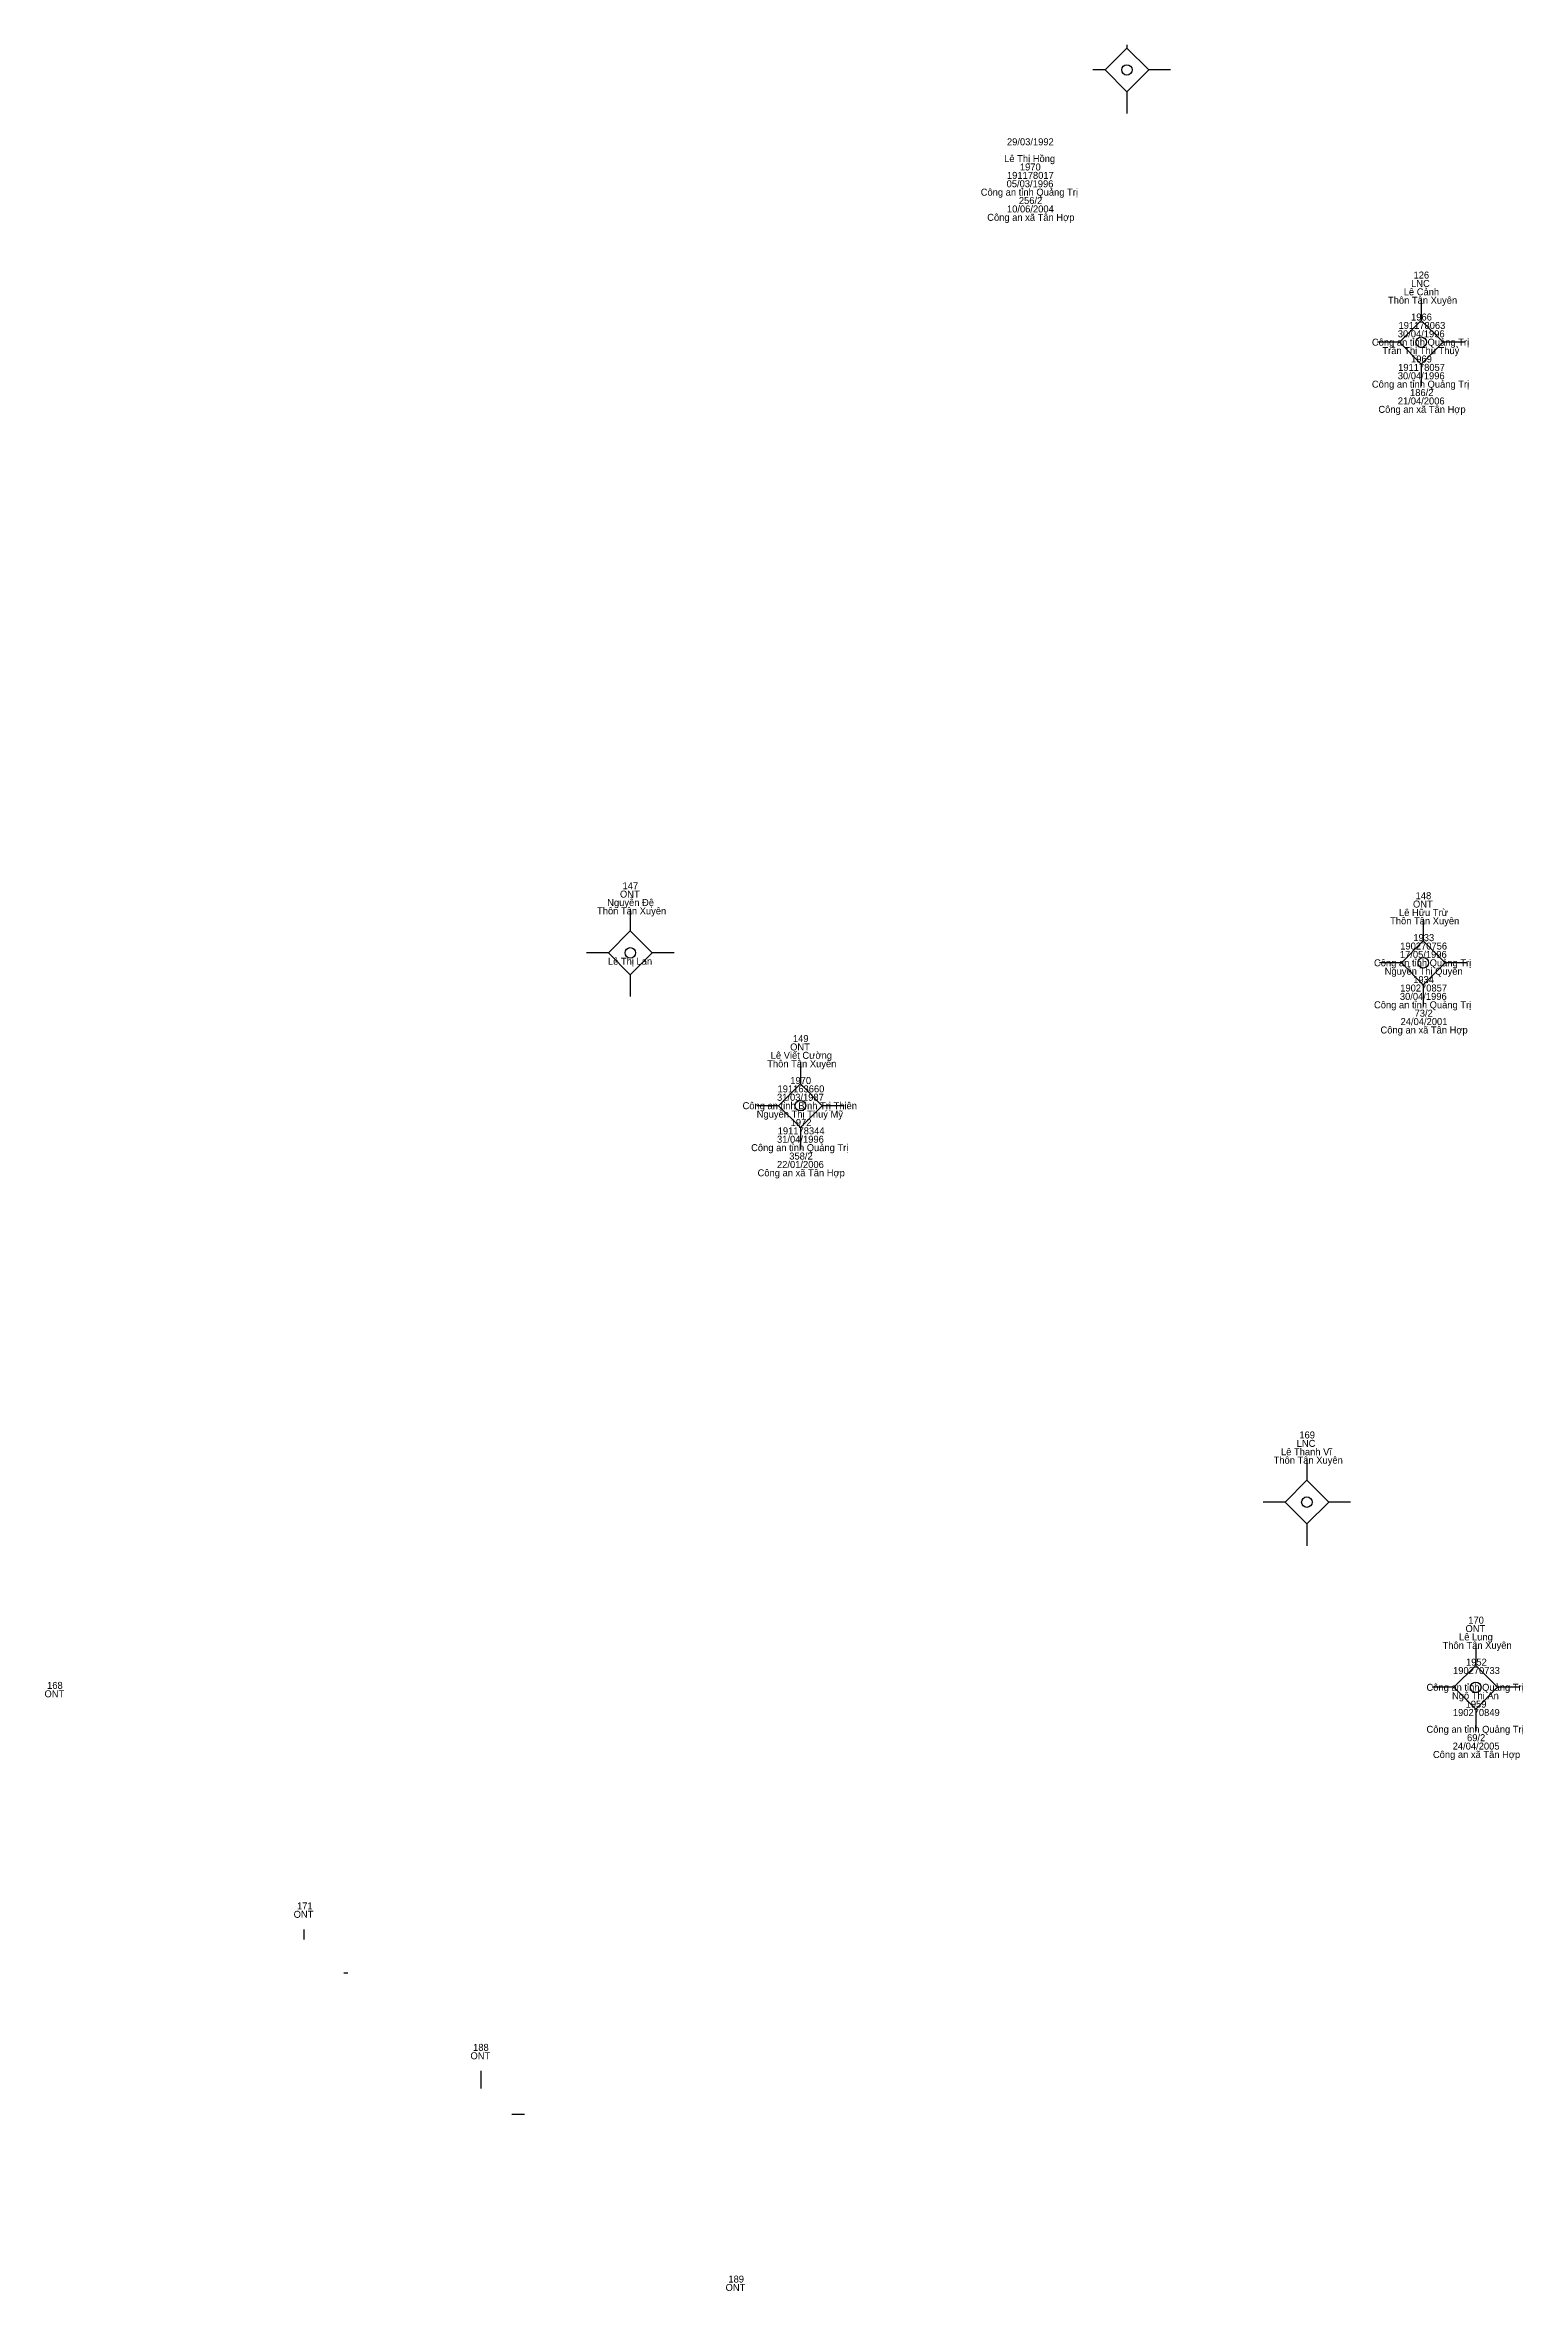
# Model space of a CAD drawing. Extents: x 542624 to 552003, y 1835779 to 1840798.
# Drawn here: x 551918.3 to 552002.8, y 1840669.7 to 1840798.2 of the extents above.
import ezdxf

# ---------------------------------------------------------------- set-up
doc = ezdxf.new("R2010")
doc.units = 0
doc.layers.add('Level 11', color=7, linetype='Continuous')
doc.layers.add('Level 15', color=7, linetype='Continuous')

msp = doc.modelspace()

# ---------------------------------------------------------------- linework, layer by layer
at = {"layer": 'Level 11'}
for p, q in [((551980.13, 1840798), (551978.88, 1840796.75)), ((551980.13, 1840798.18), (551980.13, 1840798)), ((551981.38, 1840796.75), (551980.13, 1840798)), ((551978.88, 1840796.75), (551978.18, 1840796.75)), ((551978.88, 1840796.75), (551980.13, 1840795.5)), ((551980.13, 1840795.5), (551981.38, 1840796.75)), ((551982.63, 1840796.75), (551981.38, 1840796.75)), ((551980.13, 1840795.5), (551980.13, 1840794.25)), ((551996.96, 1840783.68), (551996.96, 1840782.43)), ((551996.96, 1840782.43), (551995.71, 1840781.18)), ((551998.21, 1840781.18), (551996.96, 1840782.43)), ((551995.71, 1840781.18), (551994.46, 1840781.18)), ((551995.71, 1840781.18), (551996.96, 1840779.93)), ((551996.96, 1840779.93), (551998.21, 1840781.18)), ((551999.46, 1840781.18), (551998.21, 1840781.18)), ((551996.96, 1840779.93), (551996.96, 1840778.68)), ((551951.73, 1840748.76), (551951.73, 1840747.51)), ((551951.73, 1840747.51), (551950.48, 1840746.26)), ((551952.98, 1840746.26), (551951.73, 1840747.51)), ((551997.08, 1840748.19), (551997.08, 1840746.94)), ((551950.48, 1840746.26), (551949.23, 1840746.26)), ((551950.48, 1840746.26), (551951.73, 1840745.01)), ((551951.73, 1840745.01), (551952.98, 1840746.26)), ((551954.23, 1840746.26), (551952.98, 1840746.26)), ((551997.08, 1840746.94), (551995.83, 1840745.69)), ((551998.33, 1840745.69), (551997.08, 1840746.94)), ((551951.73, 1840745.01), (551951.73, 1840743.76)), ((551995.83, 1840745.69), (551994.58, 1840745.69)), ((551995.83, 1840745.69), (551997.08, 1840744.44)), ((551997.08, 1840744.44), (551998.33, 1840745.69)), ((551999.58, 1840745.69), (551998.33, 1840745.69)), ((551997.08, 1840744.44), (551997.08, 1840743.19)), ((551961.46, 1840740.02), (551961.46, 1840738.77)), ((551961.46, 1840738.77), (551960.21, 1840737.52)), ((551962.71, 1840737.52), (551961.46, 1840738.77)), ((551960.21, 1840737.52), (551958.96, 1840737.52)), ((551960.21, 1840737.52), (551961.46, 1840736.27)), ((551961.46, 1840736.27), (551962.71, 1840737.52)), ((551963.96, 1840737.52), (551962.71, 1840737.52)), ((551961.46, 1840736.27), (551961.46, 1840735.02)), ((551990.42, 1840717.35), (551990.42, 1840716.1)), ((551990.42, 1840716.1), (551989.17, 1840714.85)), ((551991.67, 1840714.85), (551990.42, 1840716.1)), ((551989.17, 1840714.85), (551987.92, 1840714.85)), ((551989.17, 1840714.85), (551990.42, 1840713.6)), ((551990.42, 1840713.6), (551991.67, 1840714.85)), ((551992.92, 1840714.85), (551991.67, 1840714.85)), ((551990.42, 1840713.6), (551990.42, 1840712.35)), ((552000.08, 1840706.76), (552000.08, 1840705.51)), ((552000.08, 1840705.51), (551998.83, 1840704.26)), ((552001.33, 1840704.26), (552000.08, 1840705.51)), ((551998.83, 1840704.26), (551997.58, 1840704.26)), ((551998.83, 1840704.26), (552000.08, 1840703.01)), ((552000.08, 1840703.01), (552001.33, 1840704.26)), ((552002.58, 1840704.26), (552001.33, 1840704.26)), ((552000.08, 1840703.01), (552000.08, 1840701.76)), ((551933.07, 1840690.42), (551933.07, 1840689.84)), ((551935.57, 1840687.92), (551935.35, 1840687.92)), ((551943.18, 1840682.33), (551943.18, 1840681.32)), ((551945.68, 1840679.83), (551944.95, 1840679.83))]:
    msp.add_line(p, q, dxfattribs=at)
for centre in [(551980.13, 1840796.75), (551996.96, 1840781.18), (551951.73, 1840746.26), (551997.08, 1840745.69), (551961.46, 1840737.52), (551990.42, 1840714.85), (552000.08, 1840704.26)]:
    msp.add_circle(centre, 0.3, dxfattribs=at)

# ---------------------------------------------------------------- texts
at = {"layer": 'Level 15'}
for s, p in [('29/03/1992', (551973.27, 1840792.44)), ('Lê Thị Hồng', (551973.11, 1840791.48)), ('1970', (551974.01, 1840791)), ('Công an tỉnh Quảng Trị', (551971.77, 1840789.56)), ('05/03/1996', (551973.25, 1840790.04)), ('191178017', (551973.27, 1840790.52)), ('Công an xã Tân Hợp', (551972.14, 1840788.12)), ('10/06/2004', (551973.27, 1840788.6)), ('256/2', (551973.95, 1840789.08)), ('LNC', (551996.38, 1840784.34)), ('126', (551996.52, 1840784.82)), ('Thôn Tân Xuyên', (551995.06, 1840783.38)), ('Lê Cảnh', (551995.96, 1840783.86)), ('191178063', (551995.66, 1840781.94)), ('1966', (551996.38, 1840782.42)), ('Công an tỉnh Quảng Trị', (551994.14, 1840780.98)), ('Trần Thị Thu Thuỷ', (551994.74, 1840780.5)), ('30/04/1996', (551995.62, 1840781.46)), ('30/04/1996', (551995.62, 1840779.06)), ('191178057', (551995.64, 1840779.54)), ('1969', (551996.38, 1840780.02)), ('Công an tỉnh Quảng Trị', (551994.14, 1840778.58)), ('186/2', (551996.32, 1840778.1)), ('Công an xã Tân Hợp', (551994.51, 1840777.14)), ('21/04/2006', (551995.62, 1840777.62)), ('147', (551951.29, 1840749.9)), ('Thôn Tân Xuyên', (551949.83, 1840748.46)), ('Nguyễn Đệ', (551950.41, 1840748.94)), ('ONT', (551951.14, 1840749.42)), ('Lê Hữu Trừ', (551995.69, 1840748.37)), ('ONT', (551996.49, 1840748.85)), ('148', (551996.64, 1840749.33)), ('Thôn Tân Xuyên', (551995.18, 1840747.89)), ('1933', (551996.51, 1840746.93)), ('17/05/1996', (551995.74, 1840745.97)), ('190270756', (551995.76, 1840746.45)), ('Lê Thị Lan', (551950.45, 1840745.58)), ('Công an tỉnh Quảng Trị', (551994.26, 1840745.49)), ('Nguyễn Thị Quyên', (551994.87, 1840745.01)), ('1934', (551996.5, 1840744.53)), ('Công an tỉnh Quảng Trị', (551994.26, 1840743.09)), ('30/04/1996', (551995.74, 1840743.57)), ('190270857', (551995.76, 1840744.05)), ('24/04/2001', (551995.78, 1840742.13)), ('73/2', (551996.58, 1840742.61)), ('ONT', (551960.87, 1840740.68)), ('149', (551961.03, 1840741.16)), ('Công an xã Tân Hợp', (551994.63, 1840741.65)), ('Thôn Tân Xuyên', (551959.56, 1840739.72)), ('Lê Viết Cường', (551959.76, 1840740.2)), ('191163660', (551960.15, 1840738.28)), ('1970', (551960.88, 1840738.76)), ('Công an tỉnh Bình Trị Thiên', (551958.15, 1840737.32)), ('Nguyễn Thị Thuý Mỹ', (551958.96, 1840736.84)), ('31/03/1987', (551960.12, 1840737.8)), ('31/04/1996', (551960.12, 1840735.4)), ('191178344', (551960.16, 1840735.88)), ('1972', (551960.9, 1840736.36)), ('Công an tỉnh Quảng Trị', (551958.64, 1840734.92)), ('358/2', (551960.82, 1840734.44)), ('Công an xã Tân Hợp', (551959.01, 1840733.48)), ('22/01/2006', (551960.12, 1840733.96)), ('Lê Thanh Vĩ', (551988.94, 1840717.53)), ('LNC', (551989.84, 1840718.01)), ('169', (551989.99, 1840718.49)), ('Thôn Tân Xuyên', (551988.52, 1840717.05)), ('ONT', (551999.49, 1840707.42)), ('170', (551999.65, 1840707.9)), ('Thôn Tân Xuyên', (551998.18, 1840706.46)), ('Lê Lung', (551999.12, 1840706.94)), ('190270733', (551998.78, 1840705.02)), ('1952', (551999.52, 1840705.5)), ('ONT', (551918.23, 1840703.69)), ('168', (551918.38, 1840704.17)), ('Công an tỉnh Quảng Trị', (551997.26, 1840704.06)), ('Ngô Thị An', (551998.72, 1840703.58)), ('190270849', (551998.77, 1840702.62)), ('1959', (551999.5, 1840703.1)), ('Công an tỉnh Quảng Trị', (551997.26, 1840701.66)), ('24/04/2005', (551998.76, 1840700.7)), ('69/2', (551999.58, 1840701.18)), ('Công an xã Tân Hợp', (551997.63, 1840700.22)), ('ONT', (551932.48, 1840691.08)), ('171', (551932.67, 1840691.56)), ('ONT', (551942.59, 1840682.99)), ('188', (551942.74, 1840683.47)), ('189', (551957.34, 1840670.22)), ('ONT', (551957.18, 1840669.74))]:
    msp.add_text(s, height=0.4, dxfattribs=at).set_placement(p)

doc.saveas('drawing.dxf')
